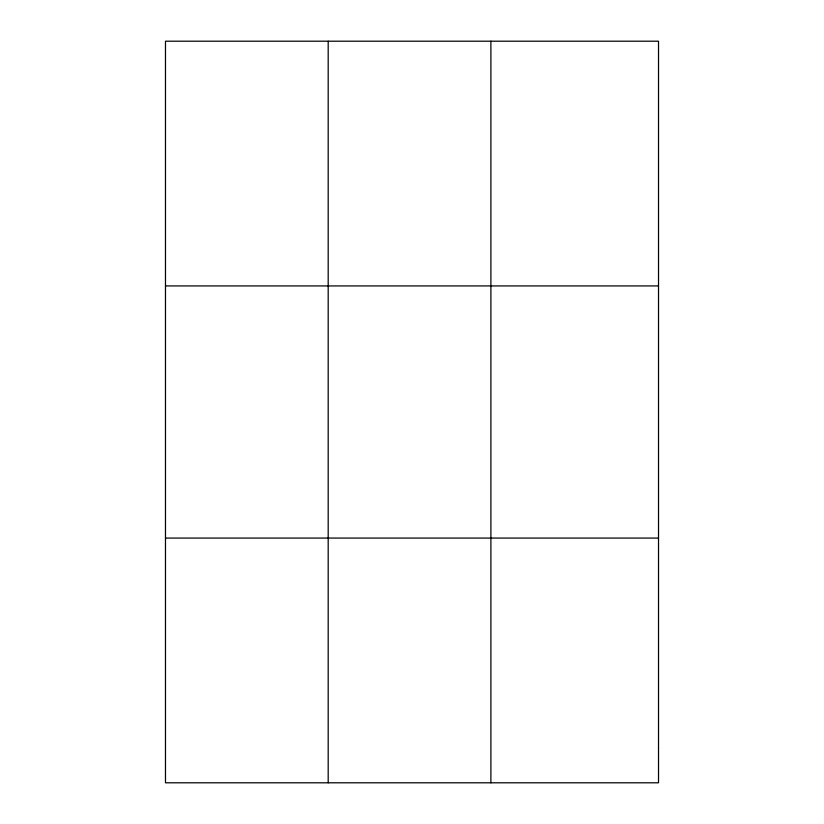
<?xml version="1.0" encoding="UTF-8"?>
<svg xmlns="http://www.w3.org/2000/svg" width="824" height="824" viewBox="0 0 824 824"><rect width="100%" height="100%" fill="white"/><g stroke="black" fill="none" stroke-linecap="round" stroke-linejoin="round"><path stroke-width="1.24" d="M328.189 782.8L328.189 41.2M490.888 782.8L490.888 41.2M165.48 285.928L658.52 285.928M165.48 538.072L658.52 538.072M658.52 747.842L658.52 782.8L165.48 782.8L165.48 41.2L658.52 41.2L658.52 747.842"/></g></svg>
